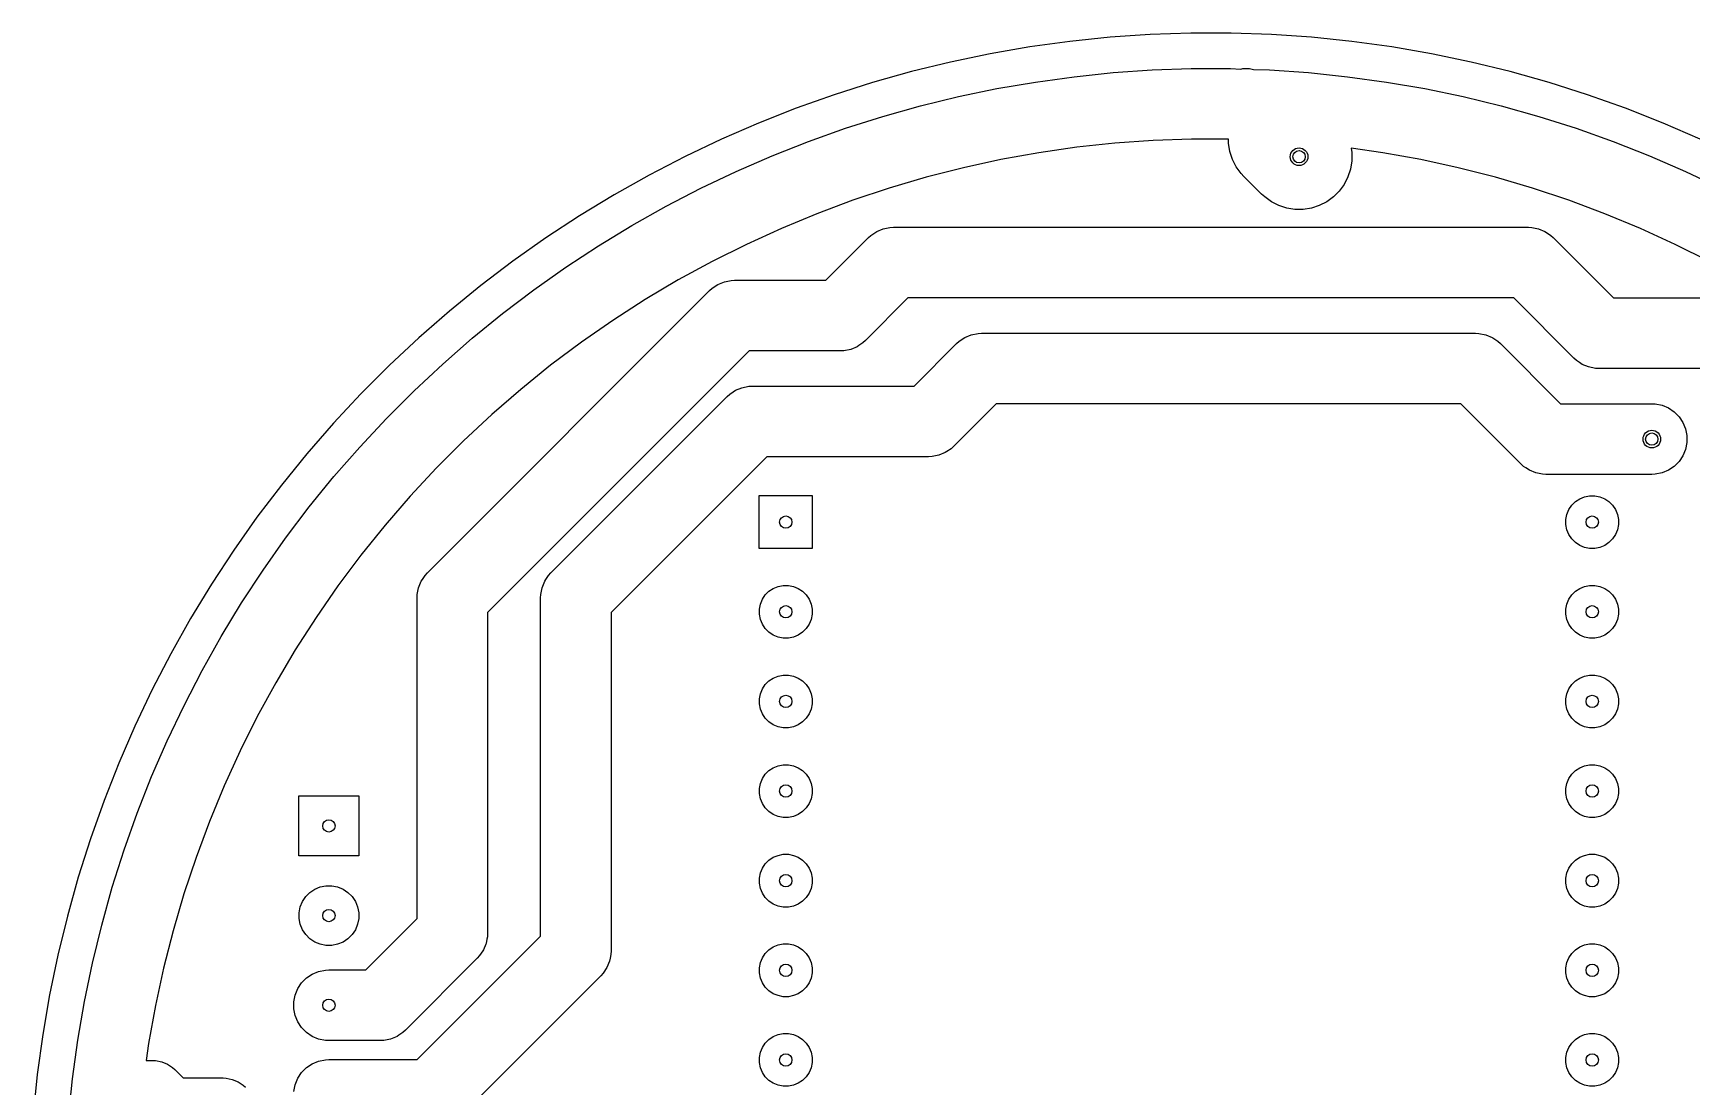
# Model space of a CAD drawing. Extents: x 123 to 256, y -136 to -4.
# Drawn here: x 156.12 to 203.13, y -66.35 to -36.5 of the extents above; entities that cross this region are included whole.
import ezdxf

# ---------------------------------------------------------------- set-up
doc = ezdxf.new("R2010")
doc.units = 0
doc.layers.add('BLACK', color=7, linetype='CONTINUOUS')

msp = doc.modelspace()

# ---------------------------------------------------------------- linework, layer by layer
at = {"layer": 'BLACK', "linetype": 'CONTINUOUS'}
for p, q in [((186.643182, -36.617132), (185.50512, -36.734129)), ((187.784576, -36.539059), (186.643182, -36.617132)), ((188.92797, -36.5), (187.784576, -36.539059)), ((190.07203, -36.5), (188.92797, -36.5)), ((191.215424, -36.539059), (190.07203, -36.5)), ((192.356818, -36.617132), (191.215424, -36.539059)), ((193.49488, -36.734129), (192.356818, -36.617132)), ((183.244289, -37.0843), (182.124158, -37.317066)), ((184.371715, -36.889912), (183.244289, -37.0843)), ((185.50512, -36.734129), (184.371715, -36.889912)), ((194.628285, -36.889912), (193.49488, -36.734129)), ((195.755711, -37.0843), (194.628285, -36.889912)), ((196.875842, -37.317066), (195.755711, -37.0843)), ((181.012626, -37.587938), (179.91099, -37.896602)), ((182.124158, -37.317066), (181.012626, -37.587938)), ((186.728864, -37.618357), (187.836025, -37.542625)), ((187.836025, -37.542625), (188.945126, -37.504737)), ((188.945126, -37.504737), (190.054874, -37.504737)), ((190.054874, -37.504737), (190.351446, -37.514868)), ((190.351446, -37.514868), (190.401983, -37.504816)), ((190.401983, -37.504816), (190.598017, -37.504816)), ((190.598017, -37.504816), (190.710158, -37.527122)), ((190.710158, -37.527122), (191.163975, -37.542625)), ((191.163975, -37.542625), (192.271136, -37.618357)), ((197.987374, -37.587938), (196.875842, -37.317066)), ((199.08901, -37.896602), (197.987374, -37.587938)), ((179.91099, -37.896602), (178.820535, -38.242697)), ((182.345375, -38.297298), (183.431912, -38.071513)), ((183.431912, -38.071513), (184.525523, -37.882955)), ((184.525523, -37.882955), (185.624935, -37.731844)), ((185.624935, -37.731844), (186.728864, -37.618357)), ((192.271136, -37.618357), (193.375065, -37.731844)), ((193.375065, -37.731844), (194.474477, -37.882955)), ((194.474477, -37.882955), (195.568088, -38.071513)), ((195.568088, -38.071513), (196.654625, -38.297298)), ((200.179465, -38.242697), (199.08901, -37.896602)), ((178.820535, -38.242697), (177.742531, -38.62582)), ((181.267181, -38.560046), (182.345375, -38.297298)), ((196.654625, -38.297298), (197.732819, -38.560046)), ((201.257469, -38.62582), (200.179465, -38.242697)), ((177.742531, -38.62582), (176.678236, -39.045523)), ((179.140835, -39.195168), (180.198585, -38.859453)), ((180.198585, -38.859453), (181.267181, -38.560046)), ((197.732819, -38.560046), (198.801415, -38.859453)), ((198.801415, -38.859453), (199.859165, -39.195168)), ((202.321764, -39.045523), (201.257469, -38.62582)), ((176.678236, -39.045523), (175.628891, -39.501318)), ((178.095163, -39.5668), (179.140835, -39.195168)), ((199.859165, -39.195168), (200.904837, -39.5668)), ((203.371109, -39.501318), (202.321764, -39.045523)), ((175.628891, -39.501318), (174.595718, -39.992674)), ((177.062788, -39.973915), (178.095163, -39.5668)), ((184.620458, -39.887933), (183.548797, -40.081282)), ((185.698337, -39.732958), (184.620458, -39.887933)), ((186.781061, -39.616553), (185.698337, -39.732958)), ((187.867249, -39.538867), (186.781061, -39.616553)), ((188.955518, -39.5), (187.867249, -39.538867)), ((190.004624, -39.5), (188.955518, -39.5)), ((190.004624, -39.617689), (190.004624, -39.5)), ((190.041445, -39.850168), (190.004624, -39.617689)), ((190.114181, -40.074025), (190.041445, -39.850168)), ((194.379542, -39.887933), (193.475683, -39.757978)), ((193.475683, -39.757978), (193.495376, -39.882311)), ((193.495376, -39.882311), (193.495376, -40.117689)), ((195.451203, -40.081282), (194.379542, -39.887933)), ((200.904837, -39.5668), (201.937212, -39.973915)), ((174.595718, -39.992674), (173.579924, -40.519016)), ((175.04273, -40.892658), (176.044915, -40.41604)), ((176.044915, -40.41604), (177.062788, -39.973915)), ((182.48472, -40.312758), (181.429583, -40.582066)), ((183.548797, -40.081282), (182.48472, -40.312758)), ((190.22104, -40.283748), (190.114181, -40.074025)), ((190.359391, -40.474172), (190.22104, -40.283748)), ((193.458555, -40.350168), (193.385819, -40.574025)), ((193.495376, -40.117689), (193.458555, -40.350168)), ((196.51528, -40.312758), (195.451203, -40.081282)), ((197.570417, -40.582066), (196.51528, -40.312758)), ((201.937212, -39.973915), (202.955085, -40.41604)), ((202.955085, -40.41604), (203.95727, -40.892658)), ((173.579924, -40.519016), (172.582691, -41.079732)), ((174.057401, -41.403214), (175.04273, -40.892658)), ((180.384731, -40.888862), (179.351494, -41.232756)), ((181.429583, -40.582066), (180.384731, -40.888862)), ((190.43934, -40.56066), (190.359391, -40.474172)), ((190.93934, -41.06066), (190.43934, -40.56066)), ((193.27896, -40.783748), (193.140609, -40.974172)), ((193.385819, -40.574025), (193.27896, -40.783748)), ((198.615269, -40.888862), (197.570417, -40.582066)), ((199.648506, -41.232756), (198.615269, -40.888862)), ((172.582691, -41.079732), (171.605184, -41.674167)), ((179.351494, -41.232756), (178.331191, -41.61331)), ((191.025828, -41.140609), (190.93934, -41.06066)), ((191.216252, -41.27896), (191.025828, -41.140609)), ((191.425975, -41.385819), (191.216252, -41.27896)), ((192.783748, -41.27896), (192.574025, -41.385819)), ((192.974172, -41.140609), (192.783748, -41.27896)), ((193.140609, -40.974172), (192.974172, -41.140609)), ((200.668809, -41.61331), (199.648506, -41.232756)), ((171.605184, -41.674167), (170.64854, -42.30163)), ((173.090078, -41.947113), (174.057401, -41.403214)), ((178.331191, -41.61331), (177.32512, -42.030038)), ((191.649832, -41.458555), (191.425975, -41.385819)), ((191.882311, -41.495376), (191.649832, -41.458555)), ((192.117689, -41.495376), (191.882311, -41.495376)), ((192.350168, -41.458555), (192.117689, -41.495376)), ((192.574025, -41.385819), (192.350168, -41.458555)), ((201.67488, -42.030038), (200.668809, -41.61331)), ((170.64854, -42.30163), (169.713877, -42.961387)), ((172.141888, -42.52372), (173.090078, -41.947113)), ((177.32512, -42.030038), (176.334564, -42.48241)), ((178.585786, -43.5), (179.792893, -42.292893)), ((179.792893, -42.292893), (179.865606, -42.22699)), ((179.865606, -42.22699), (180.028603, -42.118079)), ((180.028603, -42.118079), (180.209715, -42.04306)), ((180.209715, -42.04306), (180.401983, -42.004815)), ((180.401983, -42.004815), (180.5, -42)), ((180.5, -42), (198.5, -42)), ((198.5, -42), (198.598017, -42.004815)), ((198.598017, -42.004815), (198.790285, -42.04306)), ((198.790285, -42.04306), (198.971397, -42.118079)), ((198.971397, -42.118079), (199.018012, -42.149226)), ((199.018012, -42.149226), (199.134394, -42.226989)), ((199.134394, -42.226989), (199.207107, -42.292893)), ((199.207107, -42.292893), (200.914214, -44)), ((202.665436, -42.48241), (201.67488, -42.030038)), ((171.213937, -43.132364), (172.141888, -42.52372)), ((176.334564, -42.48241), (175.360786, -42.969848)), ((203.639214, -42.969848), (202.665436, -42.48241)), ((169.713877, -42.961387), (168.802284, -43.65267)), ((170.307306, -43.772333), (171.213937, -43.132364)), ((175.360786, -42.969848), (174.405026, -43.491733)), ((168.802284, -43.65267), (167.914823, -44.374673)), ((174.405026, -43.491733), (173.468502, -44.047398)), ((175.365606, -43.72699), (175.528603, -43.618079)), ((175.528603, -43.618079), (175.709715, -43.54306)), ((175.709715, -43.54306), (175.901983, -43.504815)), ((175.901983, -43.504815), (176, -43.5)), ((176, -43.5), (178.585786, -43.5)), ((167.292893, -51.792893), (175.292893, -43.792894)), ((169.423053, -44.442883), (170.307306, -43.772333)), ((173.468502, -44.047398), (172.552408, -44.636136)), ((175.292893, -43.792894), (175.365606, -43.72699)), ((180.914214, -44), (179.707107, -45.207107)), ((198.085786, -44), (180.914214, -44)), ((199.792893, -45.707107), (198.085786, -44)), ((200.914214, -44), (204, -44)), ((167.914823, -44.374673), (167.05253, -45.126554)), ((168.562209, -45.143232), (169.423053, -44.442883)), ((172.552408, -44.636136), (171.657911, -45.257196)), ((167.05253, -45.126554), (166.216409, -45.907436)), ((182.365606, -45.22699), (182.528603, -45.118079)), ((182.528603, -45.118079), (182.709715, -45.04306)), ((182.709715, -45.04306), (182.901983, -45.004815)), ((182.901983, -45.004815), (183, -45)), ((183, -45), (197, -45)), ((197, -45), (197.098017, -45.004815)), ((197.098017, -45.004815), (197.290285, -45.04306)), ((197.290285, -45.04306), (197.471397, -45.118079)), ((197.471397, -45.118079), (197.495814, -45.134394)), ((197.495814, -45.134394), (197.634394, -45.226989)), ((167.725778, -45.872562), (168.562209, -45.143232)), ((176.414213, -45.5), (169, -52.914213)), ((171.657911, -45.257196), (170.786151, -45.909787)), ((179, -45.5), (176.414213, -45.5)), ((179.098017, -45.495185), (179, -45.5)), ((179.290285, -45.45694), (179.098017, -45.495185)), ((179.471397, -45.381921), (179.290285, -45.45694)), ((179.518012, -45.350773), (179.471397, -45.381921)), ((179.634394, -45.273011), (179.518012, -45.350773)), ((179.707107, -45.207107), (179.634394, -45.273011)), ((181.085786, -46.5), (182.292893, -45.292893)), ((182.292893, -45.292893), (182.365606, -45.22699)), ((197.634394, -45.226989), (197.707107, -45.292893)), ((197.707107, -45.292893), (199.414214, -47)), ((166.216409, -45.907436), (165.407436, -46.716409)), ((166.914734, -46.630024), (167.725778, -45.872562)), ((170.786151, -45.909787), (169.938239, -46.593078)), ((199.865606, -45.77301), (199.792893, -45.707107)), ((199.947105, -45.827465), (199.865606, -45.77301)), ((200.028603, -45.881921), (199.947105, -45.827465)), ((200.209715, -45.95694), (200.028603, -45.881921)), ((200.401983, -45.995185), (200.209715, -45.95694)), ((200.5, -46), (200.401983, -45.995185)), ((203.585786, -46), (200.5, -46)), ((176.028603, -46.618079), (176.209715, -46.54306)), ((176.209715, -46.54306), (176.401983, -46.504815)), ((176.401983, -46.504815), (176.5, -46.5)), ((176.5, -46.5), (181.085786, -46.5)), ((165.407436, -46.716409), (164.626554, -47.55253)), ((166.130024, -47.414734), (166.914734, -46.630024)), ((169.938239, -46.593078), (169.115256, -47.306197)), ((170.792893, -51.792893), (175.792893, -46.792893)), ((175.792893, -46.792893), (175.865607, -46.726989)), ((175.865607, -46.726989), (175.963316, -46.661702)), ((175.963316, -46.661702), (176.028603, -46.618079)), ((183.414214, -47), (182.207107, -48.207107)), ((196.585786, -47), (183.414214, -47)), ((198.292893, -48.707107), (196.585786, -47)), ((199.414214, -47), (202, -47)), ((202, -47), (202.098017, -47.004815)), ((202.098017, -47.004815), (202.290285, -47.04306)), ((165.372562, -48.225778), (166.130024, -47.414734)), ((169.115256, -47.306197), (168.31825, -48.048236)), ((202.290285, -47.04306), (202.471397, -47.118079)), ((202.471397, -47.118079), (202.634393, -47.22699)), ((202.634393, -47.22699), (202.77301, -47.365607)), ((202.77301, -47.365607), (202.881921, -47.528603)), ((164.626554, -47.55253), (163.874673, -48.414823)), ((202.881921, -47.528603), (202.95694, -47.709715)), ((202.95694, -47.709715), (202.995185, -47.901983)), ((202.995185, -47.901983), (202.995185, -48.098017)), ((163.874673, -48.414823), (163.15267, -49.302284)), ((164.643232, -49.062209), (165.372562, -48.225778)), ((168.31825, -48.048236), (167.548236, -48.81825)), ((181.971397, -48.381921), (181.790285, -48.45694)), ((182.018012, -48.350773), (181.971397, -48.381921)), ((182.134394, -48.273011), (182.018012, -48.350773)), ((182.207107, -48.207107), (182.134394, -48.273011)), ((202.95694, -48.290285), (202.881921, -48.471397)), ((202.995185, -48.098017), (202.95694, -48.290285)), ((167.548236, -48.81825), (166.806197, -49.615256)), ((176.914214, -48.5), (172.5, -52.914214)), ((181.5, -48.5), (176.914214, -48.5)), ((181.598017, -48.495185), (181.5, -48.5)), ((181.790285, -48.45694), (181.598017, -48.495185)), ((198.365606, -48.77301), (198.292893, -48.707107)), ((198.433313, -48.81825), (198.365606, -48.77301)), ((198.528603, -48.881921), (198.433313, -48.81825)), ((198.709715, -48.95694), (198.528603, -48.881921)), ((202.471397, -48.881921), (202.290285, -48.95694)), ((202.634393, -48.77301), (202.471397, -48.881921)), ((202.77301, -48.634393), (202.634393, -48.77301)), ((202.881921, -48.471397), (202.77301, -48.634393)), ((163.15267, -49.302284), (162.461387, -50.213877)), ((163.942883, -49.923053), (164.643232, -49.062209)), ((198.901983, -48.995185), (198.709715, -48.95694)), ((199, -49), (198.901983, -48.995185)), ((202, -49), (199, -49)), ((202.098017, -48.995185), (202, -49)), ((202.290285, -48.95694), (202.098017, -48.995185)), ((166.806197, -49.615256), (166.093078, -50.438239)), ((176.7, -51.1), (176.7, -49.6)), ((176.7, -49.6), (178.2, -49.6)), ((178.2, -49.6), (178.2, -51.1)), ((199.730242, -49.874205), (199.834205, -49.770242)), ((199.834205, -49.770242), (199.956452, -49.688559)), ((199.956452, -49.688559), (200.092286, -49.632295)), ((200.092286, -49.632295), (200.236487, -49.603611)), ((200.236487, -49.603611), (200.383513, -49.603611)), ((200.383513, -49.603611), (200.527714, -49.632295)), ((200.527714, -49.632295), (200.663548, -49.688559)), ((200.663548, -49.688559), (200.785795, -49.770242)), ((200.785795, -49.770242), (200.889758, -49.874205)), ((162.461387, -50.213877), (161.80163, -51.14854)), ((163.272333, -50.807306), (163.942883, -49.923053)), ((199.563611, -50.276487), (199.592295, -50.132286)), ((199.563611, -50.423513), (199.563611, -50.276487)), ((199.592295, -50.132286), (199.648559, -49.996452)), ((199.648559, -49.996452), (199.730242, -49.874205)), ((200.889758, -49.874205), (200.971441, -49.996452)), ((200.971441, -49.996452), (201.027705, -50.132286)), ((201.027705, -50.132286), (201.056389, -50.276487)), ((201.056389, -50.276487), (201.056389, -50.423513)), ((166.093078, -50.438239), (165.409787, -51.286151)), ((199.592295, -50.567714), (199.563611, -50.423513)), ((199.648559, -50.703548), (199.592295, -50.567714)), ((199.730242, -50.825795), (199.648559, -50.703548)), ((200.971441, -50.703548), (200.889758, -50.825795)), ((201.027705, -50.567714), (200.971441, -50.703548)), ((201.056389, -50.423513), (201.027705, -50.567714)), ((161.80163, -51.14854), (161.174167, -52.105184)), ((162.632364, -51.713937), (163.272333, -50.807306)), ((178.2, -51.1), (176.7, -51.1)), ((199.834205, -50.929758), (199.730242, -50.825795)), ((199.956452, -51.011441), (199.834205, -50.929758)), ((200.092286, -51.067705), (199.956452, -51.011441)), ((200.236487, -51.096389), (200.092286, -51.067705)), ((200.383513, -51.096389), (200.236487, -51.096389)), ((200.527714, -51.067705), (200.383513, -51.096389)), ((200.663548, -51.011441), (200.527714, -51.067705)), ((200.785795, -50.929758), (200.663548, -51.011441)), ((200.889758, -50.825795), (200.785795, -50.929758)), ((162.02372, -52.641888), (162.632364, -51.713937)), ((165.409787, -51.286151), (164.757196, -52.157911)), ((161.174167, -52.105184), (160.579732, -53.082691)), ((164.757196, -52.157911), (164.136136, -53.052408)), ((167.04306, -52.209715), (167.118079, -52.028603)), ((167.118079, -52.028603), (167.149226, -51.981987)), ((167.149226, -51.981987), (167.226989, -51.865606)), ((167.226989, -51.865606), (167.292893, -51.792893)), ((170.54306, -52.209715), (170.618079, -52.028603)), ((170.618079, -52.028603), (170.649226, -51.981987)), ((170.649226, -51.981987), (170.726989, -51.865606)), ((170.726989, -51.865606), (170.792893, -51.792893)), ((177.096452, -52.228559), (177.232286, -52.172295)), ((177.232286, -52.172295), (177.376487, -52.143611)), ((177.376487, -52.143611), (177.523513, -52.143611)), ((177.523513, -52.143611), (177.667714, -52.172295)), ((177.667714, -52.172295), (177.803548, -52.228559)), ((199.956452, -52.228559), (200.092286, -52.172295)), ((200.092286, -52.172295), (200.236487, -52.143611)), ((200.236487, -52.143611), (200.383513, -52.143611)), ((200.383513, -52.143611), (200.527714, -52.172295)), ((200.527714, -52.172295), (200.663548, -52.228559)), ((161.447113, -53.590078), (162.02372, -52.641888)), ((167, -52.5), (167.004815, -52.401983)), ((167, -61.585786), (167, -52.5)), ((167.004815, -52.401983), (167.04306, -52.209715)), ((170.5, -52.5), (170.504815, -52.401983)), ((170.5, -62.085786), (170.5, -52.5)), ((170.504815, -52.401983), (170.54306, -52.209715)), ((176.732295, -52.672286), (176.788559, -52.536452)), ((176.788559, -52.536452), (176.870242, -52.414205)), ((176.870242, -52.414205), (176.974205, -52.310242)), ((176.974205, -52.310242), (177.096452, -52.228559)), ((177.803548, -52.228559), (177.925795, -52.310242)), ((177.925795, -52.310242), (178.029758, -52.414205)), ((178.029758, -52.414205), (178.111441, -52.536452)), ((178.111441, -52.536452), (178.167705, -52.672286)), ((199.592295, -52.672286), (199.648559, -52.536452)), ((199.648559, -52.536452), (199.730242, -52.414205)), ((199.730242, -52.414205), (199.834205, -52.310242)), ((199.834205, -52.310242), (199.956452, -52.228559)), ((200.663548, -52.228559), (200.785795, -52.310242)), ((200.785795, -52.310242), (200.889758, -52.414205)), ((200.889758, -52.414205), (200.971441, -52.536452)), ((200.971441, -52.536452), (201.027705, -52.672286)), ((160.579732, -53.082691), (160.019016, -54.079924)), ((164.136136, -53.052408), (163.547398, -53.968502)), ((169, -52.914213), (169, -62)), ((172.5, -52.914214), (172.5, -62.5)), ((176.703611, -52.816487), (176.732295, -52.672286)), ((176.703611, -52.963513), (176.703611, -52.816487)), ((176.732295, -53.107714), (176.703611, -52.963513)), ((176.788559, -53.243548), (176.732295, -53.107714)), ((178.167705, -53.107714), (178.111441, -53.243548)), ((178.167705, -52.672286), (178.196389, -52.816487)), ((178.196389, -52.963513), (178.167705, -53.107714)), ((178.196389, -52.816487), (178.196389, -52.963513)), ((199.563611, -52.816487), (199.592295, -52.672286)), ((199.563611, -52.963513), (199.563611, -52.816487)), ((199.592295, -53.107714), (199.563611, -52.963513)), ((199.648559, -53.243548), (199.592295, -53.107714)), ((201.027705, -53.107714), (200.971441, -53.243548)), ((201.027705, -52.672286), (201.056389, -52.816487)), ((201.056389, -52.963513), (201.027705, -53.107714)), ((201.056389, -52.816487), (201.056389, -52.963513)), ((160.903214, -54.557401), (161.447113, -53.590078)), ((176.870242, -53.365795), (176.788559, -53.243548)), ((176.974205, -53.469758), (176.870242, -53.365795)), ((177.096452, -53.551441), (176.974205, -53.469758)), ((177.232286, -53.607705), (177.096452, -53.551441)), ((177.803548, -53.551441), (177.667714, -53.607705)), ((177.925795, -53.469758), (177.803548, -53.551441)), ((178.029758, -53.365795), (177.925795, -53.469758)), ((178.111441, -53.243548), (178.029758, -53.365795)), ((199.730242, -53.365795), (199.648559, -53.243548)), ((199.834205, -53.469758), (199.730242, -53.365795)), ((199.956452, -53.551441), (199.834205, -53.469758)), ((200.092286, -53.607705), (199.956452, -53.551441)), ((200.663548, -53.551441), (200.527714, -53.607705)), ((200.785795, -53.469758), (200.663548, -53.551441)), ((200.889758, -53.365795), (200.785795, -53.469758)), ((200.971441, -53.243548), (200.889758, -53.365795)), ((163.547398, -53.968502), (162.991733, -54.905026)), ((177.376487, -53.636389), (177.232286, -53.607705)), ((177.523513, -53.636389), (177.376487, -53.636389)), ((177.667714, -53.607705), (177.523513, -53.636389)), ((200.236487, -53.636389), (200.092286, -53.607705)), ((200.383513, -53.636389), (200.236487, -53.636389)), ((200.527714, -53.607705), (200.383513, -53.636389)), ((160.019016, -54.079924), (159.492674, -55.095718)), ((160.392658, -55.54273), (160.903214, -54.557401)), ((162.991733, -54.905026), (162.469848, -55.860786)), ((176.788559, -55.076452), (176.870242, -54.954205)), ((176.870242, -54.954205), (176.974205, -54.850242)), ((176.974205, -54.850242), (177.096452, -54.768559)), ((177.096452, -54.768559), (177.232286, -54.712295)), ((177.232286, -54.712295), (177.376487, -54.683611)), ((177.376487, -54.683611), (177.523513, -54.683611)), ((177.523513, -54.683611), (177.667714, -54.712295)), ((177.667714, -54.712295), (177.803548, -54.768559)), ((177.803548, -54.768559), (177.925795, -54.850242)), ((177.925795, -54.850242), (178.029758, -54.954205)), ((178.029758, -54.954205), (178.111441, -55.076452)), ((199.648559, -55.076452), (199.730242, -54.954205)), ((199.730242, -54.954205), (199.834205, -54.850242)), ((199.834205, -54.850242), (199.956452, -54.768559)), ((199.956452, -54.768559), (200.092286, -54.712295)), ((200.092286, -54.712295), (200.236487, -54.683611)), ((200.236487, -54.683611), (200.383513, -54.683611)), ((200.383513, -54.683611), (200.527714, -54.712295)), ((200.527714, -54.712295), (200.663548, -54.768559)), ((200.663548, -54.768559), (200.785795, -54.850242)), ((200.785795, -54.850242), (200.889758, -54.954205)), ((200.889758, -54.954205), (200.971441, -55.076452)), ((159.492674, -55.095718), (159.001318, -56.128891)), ((176.703611, -55.356487), (176.732295, -55.212286)), ((176.703611, -55.503513), (176.703611, -55.356487)), ((176.732295, -55.212286), (176.788559, -55.076452)), ((178.111441, -55.076452), (178.167705, -55.212286)), ((178.167705, -55.212286), (178.196389, -55.356487)), ((178.196389, -55.356487), (178.196389, -55.503513)), ((199.563611, -55.356487), (199.592295, -55.212286)), ((199.563611, -55.503513), (199.563611, -55.356487)), ((199.592295, -55.212286), (199.648559, -55.076452)), ((200.971441, -55.076452), (201.027705, -55.212286)), ((201.027705, -55.212286), (201.056389, -55.356487)), ((201.056389, -55.356487), (201.056389, -55.503513)), ((159.91604, -56.544915), (160.392658, -55.54273)), ((162.469848, -55.860786), (161.98241, -56.834564)), ((176.732295, -55.647714), (176.703611, -55.503513)), ((176.788559, -55.783548), (176.732295, -55.647714)), ((176.870242, -55.905795), (176.788559, -55.783548)), ((176.974205, -56.009758), (176.870242, -55.905795)), ((178.029758, -55.905795), (177.925795, -56.009758)), ((178.111441, -55.783548), (178.029758, -55.905795)), ((178.167705, -55.647714), (178.111441, -55.783548)), ((178.196389, -55.503513), (178.167705, -55.647714)), ((199.592295, -55.647714), (199.563611, -55.503513)), ((199.648559, -55.783548), (199.592295, -55.647714)), ((199.730242, -55.905795), (199.648559, -55.783548)), ((199.834205, -56.009758), (199.730242, -55.905795)), ((200.889758, -55.905795), (200.785795, -56.009758)), ((200.971441, -55.783548), (200.889758, -55.905795)), ((201.027705, -55.647714), (200.971441, -55.783548)), ((201.056389, -55.503513), (201.027705, -55.647714)), ((159.001318, -56.128891), (158.545523, -57.178236)), ((177.096452, -56.091441), (176.974205, -56.009758)), ((177.232286, -56.147705), (177.096452, -56.091441)), ((177.376487, -56.176389), (177.232286, -56.147705)), ((177.523513, -56.176389), (177.376487, -56.176389)), ((177.667714, -56.147705), (177.523513, -56.176389)), ((177.803548, -56.091441), (177.667714, -56.147705)), ((177.925795, -56.009758), (177.803548, -56.091441)), ((199.956452, -56.091441), (199.834205, -56.009758)), ((200.092286, -56.147705), (199.956452, -56.091441)), ((200.236487, -56.176389), (200.092286, -56.147705)), ((200.383513, -56.176389), (200.236487, -56.176389)), ((200.527714, -56.147705), (200.383513, -56.176389)), ((200.663548, -56.091441), (200.527714, -56.147705)), ((200.785795, -56.009758), (200.663548, -56.091441)), ((159.473915, -57.562788), (159.91604, -56.544915)), ((161.98241, -56.834564), (161.530038, -57.82512)), ((158.545523, -57.178236), (158.12582, -58.242531)), ((176.974205, -57.390242), (177.096452, -57.308559)), ((177.096452, -57.308559), (177.232286, -57.252295)), ((177.232286, -57.252295), (177.376487, -57.223611)), ((177.376487, -57.223611), (177.523513, -57.223611)), ((177.523513, -57.223611), (177.667714, -57.252295)), ((177.667714, -57.252295), (177.803548, -57.308559)), ((177.803548, -57.308559), (177.925795, -57.390242)), ((199.834205, -57.390242), (199.956452, -57.308559)), ((199.956452, -57.308559), (200.092286, -57.252295)), ((200.092286, -57.252295), (200.236487, -57.223611)), ((200.236487, -57.223611), (200.383513, -57.223611)), ((200.383513, -57.223611), (200.527714, -57.252295)), ((200.527714, -57.252295), (200.663548, -57.308559)), ((200.663548, -57.308559), (200.785795, -57.390242)), ((159.0668, -58.595163), (159.473915, -57.562788)), ((161.530038, -57.82512), (161.11331, -58.831191)), ((176.703611, -57.896487), (176.732295, -57.752286)), ((176.732295, -57.752286), (176.788559, -57.616452)), ((176.788559, -57.616452), (176.870242, -57.494205)), ((176.870242, -57.494205), (176.974205, -57.390242)), ((177.925795, -57.390242), (178.029758, -57.494205)), ((178.029758, -57.494205), (178.111441, -57.616452)), ((178.111441, -57.616452), (178.167705, -57.752286)), ((178.167705, -57.752286), (178.196389, -57.896487)), ((199.563611, -57.896487), (199.592295, -57.752286)), ((199.592295, -57.752286), (199.648559, -57.616452)), ((199.648559, -57.616452), (199.730242, -57.494205)), ((199.730242, -57.494205), (199.834205, -57.390242)), ((200.785795, -57.390242), (200.889758, -57.494205)), ((200.889758, -57.494205), (200.971441, -57.616452)), ((200.971441, -57.616452), (201.027705, -57.752286)), ((201.027705, -57.752286), (201.056389, -57.896487)), ((158.12582, -58.242531), (157.742697, -59.320535)), ((163.65, -59.81), (163.65, -58.11)), ((163.65, -58.11), (165.35, -58.11)), ((165.35, -58.11), (165.35, -59.81)), ((176.703611, -58.043513), (176.703611, -57.896487)), ((176.732295, -58.187714), (176.703611, -58.043513)), ((176.788559, -58.323548), (176.732295, -58.187714)), ((178.167705, -58.187714), (178.111441, -58.323548)), ((178.196389, -58.043513), (178.167705, -58.187714)), ((178.196389, -57.896487), (178.196389, -58.043513)), ((199.563611, -58.043513), (199.563611, -57.896487)), ((199.592295, -58.187714), (199.563611, -58.043513)), ((199.648559, -58.323548), (199.592295, -58.187714)), ((201.027705, -58.187714), (200.971441, -58.323548)), ((201.056389, -58.043513), (201.027705, -58.187714)), ((201.056389, -57.896487), (201.056389, -58.043513)), ((158.695168, -59.640835), (159.0668, -58.595163)), ((176.870242, -58.445795), (176.788559, -58.323548)), ((176.974205, -58.549758), (176.870242, -58.445795)), ((177.096452, -58.631441), (176.974205, -58.549758)), ((177.232286, -58.687705), (177.096452, -58.631441)), ((177.376487, -58.716389), (177.232286, -58.687705)), ((177.523513, -58.716389), (177.376487, -58.716389)), ((177.667714, -58.687705), (177.523513, -58.716389)), ((177.803548, -58.631441), (177.667714, -58.687705)), ((177.925795, -58.549758), (177.803548, -58.631441)), ((178.029758, -58.445795), (177.925795, -58.549758)), ((178.111441, -58.323548), (178.029758, -58.445795)), ((199.730242, -58.445795), (199.648559, -58.323548)), ((199.834205, -58.549758), (199.730242, -58.445795)), ((199.956452, -58.631441), (199.834205, -58.549758)), ((200.092286, -58.687705), (199.956452, -58.631441)), ((200.236487, -58.716389), (200.092286, -58.687705)), ((200.383513, -58.716389), (200.236487, -58.716389)), ((200.527714, -58.687705), (200.383513, -58.716389)), ((200.663548, -58.631441), (200.527714, -58.687705)), ((200.785795, -58.549758), (200.663548, -58.631441)), ((200.889758, -58.445795), (200.785795, -58.549758)), ((200.971441, -58.323548), (200.889758, -58.445795)), ((161.11331, -58.831191), (160.732756, -59.851494)), ((157.742697, -59.320535), (157.396602, -60.41099)), ((158.359453, -60.698585), (158.695168, -59.640835)), ((160.732756, -59.851494), (160.388862, -60.884731)), ((165.35, -59.81), (163.65, -59.81)), ((176.732295, -60.292286), (176.788559, -60.156452)), ((176.788559, -60.156452), (176.870242, -60.034205)), ((176.870242, -60.034205), (176.974205, -59.930242)), ((176.974205, -59.930242), (177.096452, -59.848559)), ((177.096452, -59.848559), (177.232286, -59.792295)), ((177.232286, -59.792295), (177.376487, -59.763611)), ((177.376487, -59.763611), (177.523513, -59.763611)), ((177.523513, -59.763611), (177.667714, -59.792295)), ((177.667714, -59.792295), (177.803548, -59.848559)), ((177.803548, -59.848559), (177.925795, -59.930242)), ((177.925795, -59.930242), (178.029758, -60.034205)), ((178.029758, -60.034205), (178.111441, -60.156452)), ((178.111441, -60.156452), (178.167705, -60.292286)), ((199.592295, -60.292286), (199.648559, -60.156452)), ((199.648559, -60.156452), (199.730242, -60.034205)), ((199.730242, -60.034205), (199.834205, -59.930242)), ((199.834205, -59.930242), (199.956452, -59.848559)), ((199.956452, -59.848559), (200.092286, -59.792295)), ((200.092286, -59.792295), (200.236487, -59.763611)), ((200.236487, -59.763611), (200.383513, -59.763611)), ((200.383513, -59.763611), (200.527714, -59.792295)), ((200.527714, -59.792295), (200.663548, -59.848559)), ((200.663548, -59.848559), (200.785795, -59.930242)), ((200.785795, -59.930242), (200.889758, -60.034205)), ((200.889758, -60.034205), (200.971441, -60.156452)), ((200.971441, -60.156452), (201.027705, -60.292286)), ((157.396602, -60.41099), (157.087938, -61.512626)), ((176.703611, -60.436487), (176.732295, -60.292286)), ((176.703611, -60.583513), (176.703611, -60.436487)), ((176.732295, -60.727714), (176.703611, -60.583513)), ((178.167705, -60.292286), (178.196389, -60.436487)), ((178.196389, -60.583513), (178.167705, -60.727714)), ((178.196389, -60.436487), (178.196389, -60.583513)), ((199.563611, -60.436487), (199.592295, -60.292286)), ((199.563611, -60.583513), (199.563611, -60.436487)), ((199.592295, -60.727714), (199.563611, -60.583513)), ((201.027705, -60.292286), (201.056389, -60.436487)), ((201.056389, -60.583513), (201.027705, -60.727714)), ((201.056389, -60.436487), (201.056389, -60.583513)), ((158.060046, -61.767181), (158.359453, -60.698585)), ((160.388862, -60.884731), (160.082066, -61.929583)), ((163.686601, -61.253258), (163.750367, -61.099313)), ((163.750367, -61.099313), (163.842941, -60.960766)), ((163.842941, -60.960766), (163.960766, -60.842941)), ((163.960766, -60.842941), (164.099313, -60.750367)), ((164.099313, -60.750367), (164.253258, -60.686601)), ((164.253258, -60.686601), (164.416685, -60.654093)), ((164.416685, -60.654093), (164.583315, -60.654093)), ((164.583315, -60.654093), (164.746742, -60.686601)), ((164.746742, -60.686601), (164.900687, -60.750367)), ((164.900687, -60.750367), (165.039234, -60.842941)), ((165.039234, -60.842941), (165.157059, -60.960766)), ((165.157059, -60.960766), (165.249633, -61.099313)), ((165.249633, -61.099313), (165.313399, -61.253258)), ((176.788559, -60.863548), (176.732295, -60.727714)), ((176.870242, -60.985795), (176.788559, -60.863548)), ((176.974205, -61.089758), (176.870242, -60.985795)), ((177.096452, -61.171441), (176.974205, -61.089758)), ((177.925795, -61.089758), (177.803548, -61.171441)), ((178.029758, -60.985795), (177.925795, -61.089758)), ((178.111441, -60.863548), (178.029758, -60.985795)), ((178.167705, -60.727714), (178.111441, -60.863548)), ((199.648559, -60.863548), (199.592295, -60.727714)), ((199.730242, -60.985795), (199.648559, -60.863548)), ((199.834205, -61.089758), (199.730242, -60.985795)), ((199.956452, -61.171441), (199.834205, -61.089758)), ((200.785795, -61.089758), (200.663548, -61.171441)), ((200.889758, -60.985795), (200.785795, -61.089758)), ((200.971441, -60.863548), (200.889758, -60.985795)), ((201.027705, -60.727714), (200.971441, -60.863548)), ((157.087938, -61.512626), (156.817066, -62.624158)), ((163.654093, -61.416685), (163.686601, -61.253258)), ((163.654093, -61.583315), (163.654093, -61.416685)), ((163.686601, -61.746742), (163.654093, -61.583315)), ((165.313399, -61.253258), (165.345907, -61.416685)), ((165.345907, -61.583315), (165.313399, -61.746742)), ((165.345907, -61.416685), (165.345907, -61.583315)), ((165.545786, -63.04), (167, -61.585786)), ((177.232286, -61.227705), (177.096452, -61.171441)), ((177.376487, -61.256389), (177.232286, -61.227705)), ((177.523513, -61.256389), (177.376487, -61.256389)), ((177.667714, -61.227705), (177.523513, -61.256389)), ((177.803548, -61.171441), (177.667714, -61.227705)), ((200.092286, -61.227705), (199.956452, -61.171441)), ((200.236487, -61.256389), (200.092286, -61.227705)), ((200.383513, -61.256389), (200.236487, -61.256389)), ((200.527714, -61.227705), (200.383513, -61.256389)), ((200.663548, -61.171441), (200.527714, -61.227705)), ((157.797298, -62.845375), (158.060046, -61.767181)), ((160.082066, -61.929583), (159.812758, -62.98472)), ((163.750367, -61.900687), (163.686601, -61.746742)), ((163.842941, -62.039234), (163.750367, -61.900687)), ((163.960766, -62.157059), (163.842941, -62.039234)), ((165.157059, -62.039234), (165.039234, -62.157059)), ((165.249633, -61.900687), (165.157059, -62.039234)), ((165.313399, -61.746742), (165.249633, -61.900687)), ((169, -62), (168.995185, -62.098017)), ((164.099313, -62.249633), (163.960766, -62.157059)), ((164.253258, -62.313399), (164.099313, -62.249633)), ((164.416685, -62.345907), (164.253258, -62.313399)), ((164.583315, -62.345907), (164.416685, -62.345907)), ((164.746742, -62.313399), (164.583315, -62.345907)), ((164.900687, -62.249633), (164.746742, -62.313399)), ((165.039234, -62.157059), (164.900687, -62.249633)), ((167.005786, -65.58), (170.5, -62.085786)), ((168.862809, -62.5), (168.773011, -62.634393)), ((168.881921, -62.471397), (168.862809, -62.5)), ((168.951123, -62.304329), (168.881921, -62.471397)), ((168.956941, -62.290284), (168.951123, -62.304329)), ((168.981059, -62.16903), (168.956941, -62.290284)), ((168.995185, -62.098017), (168.981059, -62.16903)), ((172.5, -62.5), (172.495185, -62.598017)), ((176.870242, -62.574205), (176.974205, -62.470242)), ((176.974205, -62.470242), (177.096452, -62.388559)), ((177.096452, -62.388559), (177.232286, -62.332295)), ((177.232286, -62.332295), (177.376487, -62.303611)), ((177.376487, -62.303611), (177.523513, -62.303611)), ((177.523513, -62.303611), (177.667714, -62.332295)), ((177.667714, -62.332295), (177.803548, -62.388559)), ((177.803548, -62.388559), (177.925795, -62.470242)), ((177.925795, -62.470242), (178.029758, -62.574205)), ((199.730242, -62.574205), (199.834205, -62.470242)), ((199.834205, -62.470242), (199.956452, -62.388559)), ((199.956452, -62.388559), (200.092286, -62.332295)), ((200.092286, -62.332295), (200.236487, -62.303611)), ((200.236487, -62.303611), (200.383513, -62.303611)), ((200.383513, -62.303611), (200.527714, -62.332295)), ((200.527714, -62.332295), (200.663548, -62.388559)), ((200.663548, -62.388559), (200.785795, -62.470242)), ((200.785795, -62.470242), (200.889758, -62.574205)), ((156.817066, -62.624158), (156.5843, -63.744289)), ((157.571513, -63.931912), (157.797298, -62.845375)), ((159.812758, -62.98472), (159.581282, -64.048797)), ((168.707107, -62.707107), (166.667107, -64.747107)), ((168.773011, -62.634393), (168.707107, -62.707107)), ((172.381921, -62.971397), (172.27301, -63.134394)), ((172.45694, -62.790285), (172.381921, -62.971397)), ((172.473485, -62.707107), (172.45694, -62.790285)), ((172.495185, -62.598017), (172.473485, -62.707107)), ((176.703611, -62.976487), (176.732295, -62.832286)), ((176.703611, -63.123513), (176.703611, -62.976487)), ((176.732295, -62.832286), (176.788559, -62.696452)), ((176.788559, -62.696452), (176.870242, -62.574205)), ((178.029758, -62.574205), (178.111441, -62.696452)), ((178.111441, -62.696452), (178.167705, -62.832286)), ((178.167705, -62.832286), (178.196389, -62.976487)), ((178.196389, -62.976487), (178.196389, -63.123513)), ((199.563611, -62.976487), (199.592295, -62.832286)), ((199.563611, -63.123513), (199.563611, -62.976487)), ((199.592295, -62.832286), (199.648559, -62.696452)), ((199.648559, -62.696452), (199.730242, -62.574205)), ((200.889758, -62.574205), (200.971441, -62.696452)), ((200.971441, -62.696452), (201.027705, -62.832286)), ((201.027705, -62.832286), (201.056389, -62.976487)), ((201.056389, -62.976487), (201.056389, -63.123513)), ((163.618079, -63.568603), (163.72699, -63.405607)), ((163.72699, -63.405607), (163.865607, -63.26699)), ((163.865607, -63.26699), (164.028603, -63.158079)), ((164.028603, -63.158079), (164.209715, -63.08306)), ((164.209715, -63.08306), (164.401983, -63.044815)), ((164.401983, -63.044815), (164.5, -63.04)), ((164.5, -63.04), (165.545786, -63.04)), ((172.207107, -63.207107), (168.127107, -67.287107)), ((172.27301, -63.134394), (172.207107, -63.207107)), ((176.732295, -63.267714), (176.703611, -63.123513)), ((176.788559, -63.403548), (176.732295, -63.267714)), ((176.870242, -63.525795), (176.788559, -63.403548)), ((178.111441, -63.403548), (178.029758, -63.525795)), ((178.167705, -63.267714), (178.111441, -63.403548)), ((178.196389, -63.123513), (178.167705, -63.267714)), ((199.592295, -63.267714), (199.563611, -63.123513)), ((199.648559, -63.403548), (199.592295, -63.267714)), ((199.730242, -63.525795), (199.648559, -63.403548)), ((200.971441, -63.403548), (200.889758, -63.525795)), ((201.027705, -63.267714), (200.971441, -63.403548)), ((201.056389, -63.123513), (201.027705, -63.267714)), ((156.5843, -63.744289), (156.389912, -64.871715)), ((157.382955, -65.025523), (157.571513, -63.931912)), ((163.504815, -63.941983), (163.54306, -63.749715)), ((163.504815, -64.138017), (163.504815, -63.941983)), ((163.54306, -63.749715), (163.618079, -63.568603)), ((176.974205, -63.629758), (176.870242, -63.525795)), ((177.096452, -63.711441), (176.974205, -63.629758)), ((177.232286, -63.767705), (177.096452, -63.711441)), ((177.376487, -63.796389), (177.232286, -63.767705)), ((177.523513, -63.796389), (177.376487, -63.796389)), ((177.667714, -63.767705), (177.523513, -63.796389)), ((177.803548, -63.711441), (177.667714, -63.767705)), ((177.925795, -63.629758), (177.803548, -63.711441)), ((178.029758, -63.525795), (177.925795, -63.629758)), ((199.834205, -63.629758), (199.730242, -63.525795)), ((199.956452, -63.711441), (199.834205, -63.629758)), ((200.092286, -63.767705), (199.956452, -63.711441)), ((200.236487, -63.796389), (200.092286, -63.767705)), ((200.383513, -63.796389), (200.236487, -63.796389)), ((200.527714, -63.767705), (200.383513, -63.796389)), ((200.663548, -63.711441), (200.527714, -63.767705)), ((200.785795, -63.629758), (200.663548, -63.711441)), ((200.889758, -63.525795), (200.785795, -63.629758)), ((159.581282, -64.048797), (159.387933, -65.120458)), ((163.54306, -64.330285), (163.504815, -64.138017)), ((163.618079, -64.511397), (163.54306, -64.330285)), ((156.389912, -64.871715), (156.234129, -66.00512)), ((163.72699, -64.674393), (163.618079, -64.511397)), ((163.865607, -64.81301), (163.72699, -64.674393)), ((164.028603, -64.921921), (163.865607, -64.81301)), ((166.594394, -64.813011), (166.478012, -64.890773)), ((166.667107, -64.747107), (166.594394, -64.813011)), ((177.096452, -64.928559), (177.232286, -64.872295)), ((177.232286, -64.872295), (177.376487, -64.843611)), ((177.376487, -64.843611), (177.523513, -64.843611)), ((177.523513, -64.843611), (177.667714, -64.872295)), ((177.667714, -64.872295), (177.803548, -64.928559)), ((199.956452, -64.928559), (200.092286, -64.872295)), ((200.092286, -64.872295), (200.236487, -64.843611)), ((200.236487, -64.843611), (200.383513, -64.843611)), ((200.383513, -64.843611), (200.527714, -64.872295)), ((200.527714, -64.872295), (200.663548, -64.928559)), ((157.231844, -66.124935), (157.382955, -65.025523)), ((159.387933, -65.120458), (159.318986, -65.6)), ((164.209715, -64.99694), (164.028603, -64.921921)), ((164.401983, -65.035185), (164.209715, -64.99694)), ((164.5, -65.04), (164.401983, -65.035185)), ((165.96, -65.04), (164.5, -65.04)), ((166.058017, -65.035185), (165.96, -65.04)), ((166.250285, -64.99694), (166.058017, -65.035185)), ((166.431397, -64.921921), (166.250285, -64.99694)), ((166.478012, -64.890773), (166.431397, -64.921921)), ((176.732295, -65.372286), (176.788559, -65.236452)), ((176.788559, -65.236452), (176.870242, -65.114205)), ((176.870242, -65.114205), (176.974205, -65.010242)), ((176.974205, -65.010242), (177.096452, -64.928559)), ((177.803548, -64.928559), (177.925795, -65.010242)), ((177.925795, -65.010242), (178.029758, -65.114205)), ((178.029758, -65.114205), (178.111441, -65.236452)), ((178.111441, -65.236452), (178.167705, -65.372286)), ((199.592295, -65.372286), (199.648559, -65.236452)), ((199.648559, -65.236452), (199.730242, -65.114205)), ((199.730242, -65.114205), (199.834205, -65.010242)), ((199.834205, -65.010242), (199.956452, -64.928559)), ((200.663548, -64.928559), (200.785795, -65.010242)), ((200.785795, -65.010242), (200.889758, -65.114205)), ((200.889758, -65.114205), (200.971441, -65.236452)), ((200.971441, -65.236452), (201.027705, -65.372286)), ((159.318986, -65.6), (159.5, -65.6)), ((159.5, -65.6), (159.588215, -65.604334)), ((159.588215, -65.604334), (159.761256, -65.638754)), ((159.761256, -65.638754), (159.924257, -65.706271)), ((159.924257, -65.706271), (160.070954, -65.804291)), ((160.070954, -65.804291), (160.136396, -65.863604)), ((163.72699, -65.945607), (163.865607, -65.80699)), ((163.865607, -65.80699), (164.028603, -65.698079)), ((164.028603, -65.698079), (164.209715, -65.62306)), ((164.209715, -65.62306), (164.401983, -65.584815)), ((164.401983, -65.584815), (164.5, -65.58)), ((164.5, -65.58), (167.005786, -65.58)), ((176.703611, -65.516487), (176.732295, -65.372286)), ((176.703611, -65.663513), (176.703611, -65.516487)), ((176.732295, -65.807714), (176.703611, -65.663513)), ((176.788559, -65.943548), (176.732295, -65.807714)), ((178.167705, -65.807714), (178.111441, -65.943548)), ((178.167705, -65.372286), (178.196389, -65.516487)), ((178.196389, -65.663513), (178.167705, -65.807714)), ((178.196389, -65.516487), (178.196389, -65.663513)), ((199.563611, -65.516487), (199.592295, -65.372286)), ((199.563611, -65.663513), (199.563611, -65.516487)), ((199.592295, -65.807714), (199.563611, -65.663513)), ((199.648559, -65.943548), (199.592295, -65.807714)), ((201.027705, -65.807714), (200.971441, -65.943548)), ((201.027705, -65.372286), (201.056389, -65.516487)), ((201.056389, -65.663513), (201.027705, -65.807714)), ((201.056389, -65.516487), (201.056389, -65.663513)), ((156.234129, -66.00512), (156.117132, -67.143182)), ((157.118357, -67.228864), (157.231844, -66.124935)), ((160.136396, -65.863604), (160.372792, -66.1)), ((160.372792, -66.1), (161.5, -66.1)), ((161.5, -66.1), (161.588215, -66.104334)), ((161.588215, -66.104334), (161.761256, -66.138754)), ((161.761256, -66.138754), (161.924257, -66.206271)), ((161.924257, -66.206271), (162.070954, -66.304291)), ((163.504815, -66.481983), (163.54306, -66.289715)), ((163.54306, -66.289715), (163.618079, -66.108603)), ((163.618079, -66.108603), (163.72699, -65.945607)), ((176.870242, -66.065795), (176.788559, -65.943548)), ((176.974205, -66.169758), (176.870242, -66.065795)), ((177.096452, -66.251441), (176.974205, -66.169758)), ((177.232286, -66.307705), (177.096452, -66.251441)), ((177.803548, -66.251441), (177.667714, -66.307705)), ((177.925795, -66.169758), (177.803548, -66.251441)), ((178.029758, -66.065795), (177.925795, -66.169758)), ((178.111441, -65.943548), (178.029758, -66.065795)), ((199.730242, -66.065795), (199.648559, -65.943548)), ((199.834205, -66.169758), (199.730242, -66.065795)), ((199.956452, -66.251441), (199.834205, -66.169758)), ((200.092286, -66.307705), (199.956452, -66.251441)), ((200.663548, -66.251441), (200.527714, -66.307705)), ((200.785795, -66.169758), (200.663548, -66.251441)), ((200.889758, -66.065795), (200.785795, -66.169758)), ((200.971441, -65.943548), (200.889758, -66.065795)), ((162.070954, -66.304291), (162.136396, -66.363604)), ((177.376487, -66.336389), (177.232286, -66.307705)), ((177.523513, -66.336389), (177.376487, -66.336389)), ((177.667714, -66.307705), (177.523513, -66.336389)), ((200.236487, -66.336389), (200.092286, -66.307705)), ((200.383513, -66.336389), (200.236487, -66.336389)), ((200.527714, -66.307705), (200.383513, -66.336389))]:
    msp.add_line(p, q, dxfattribs=at)
at = {"layer": 'BLACK'}
for centre, radius in [((192, -40), 0.25), ((202, -48), 0.25), ((177.45, -50.35), 0.175), ((200.31, -50.35), 0.175), ((177.45, -52.89), 0.175), ((200.31, -52.89), 0.175), ((177.45, -55.43), 0.175), ((200.31, -55.43), 0.175), ((177.45, -57.97), 0.175), ((200.31, -57.97), 0.175), ((164.5, -58.96), 0.175), ((177.45, -60.51), 0.175), ((200.31, -60.51), 0.175), ((164.5, -61.5), 0.175), ((177.45, -63.05), 0.175), ((200.31, -63.05), 0.175), ((164.5, -64.04), 0.175), ((177.45, -65.59), 0.175), ((200.31, -65.59), 0.175)]:
    msp.add_circle(centre, radius, dxfattribs=at)
at = {"layer": 'WHITE'}
for centre in [(192, -40), (202, -48), (177.45, -50.35), (200.31, -50.35), (177.45, -52.89), (200.31, -52.89), (177.45, -55.43), (200.31, -55.43), (177.45, -57.97), (200.31, -57.97), (164.5, -58.96), (177.45, -60.51), (200.31, -60.51), (164.5, -61.5), (177.45, -63.05), (200.31, -63.05), (164.5, -64.04), (177.45, -65.59), (200.31, -65.59)]:
    msp.add_circle(centre, 0.175, dxfattribs=at)

doc.saveas('drawing.dxf')
